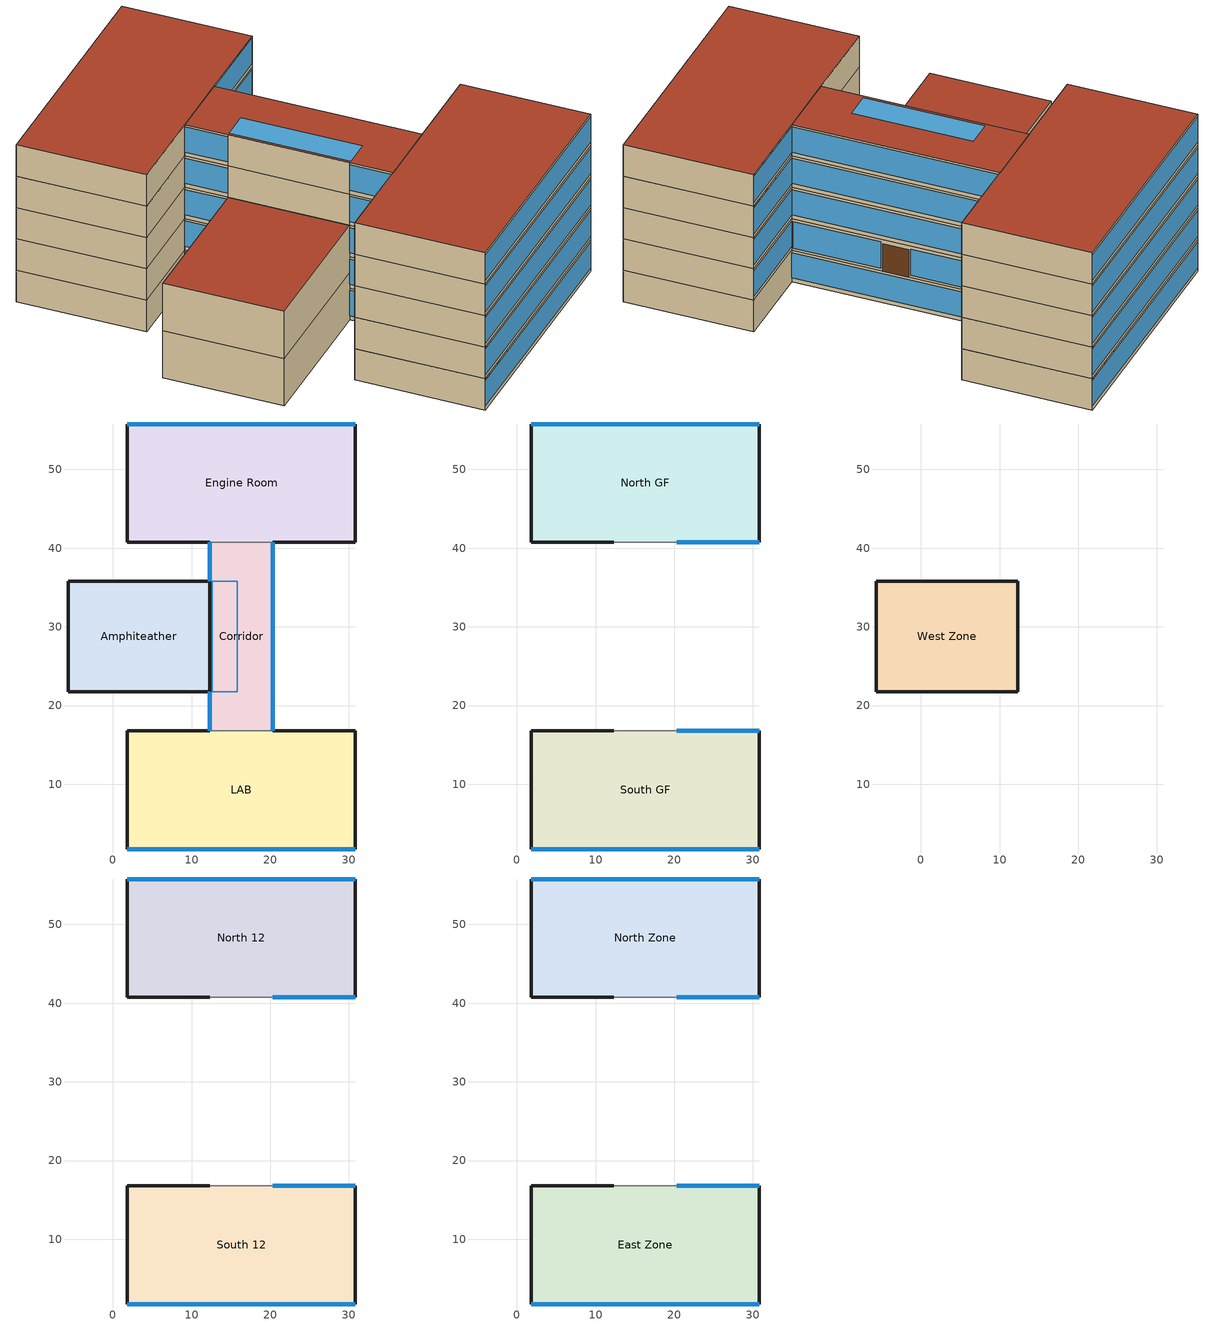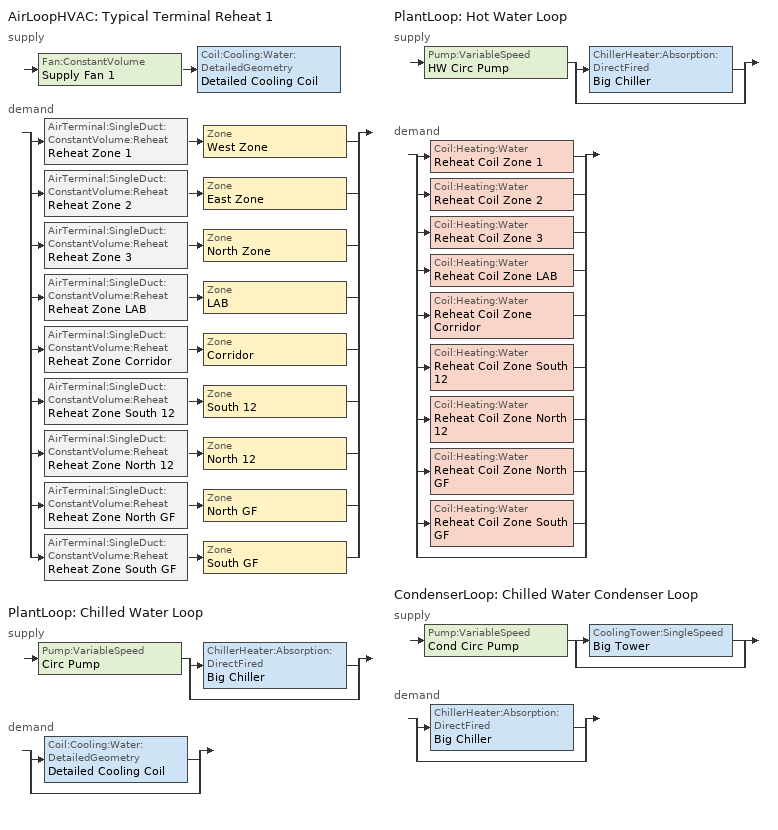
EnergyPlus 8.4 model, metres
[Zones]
Amphiteather
 floor ground (ExtSlabCarpet 4in ClimateZone 1-8): 12.32,35.77 12.32,21.77 -5.68,21.77 -5.68,35.77 z0
 wall outside (DOEE ExtWall Mass): -5.68,21.77 12.32,21.77 12.32,35.77 -5.68,35.77 -5.68,21.77 z0:6
Corridor
 floor ground (ExtSlabCarpet 4in ClimateZone 1-8): 20.32,40.77 20.32,16.77 12.32,16.77 12.32,40.77 z0
 wall outside (DOEE ExtWall Mass): 20.32,16.77 20.32,40.77 / 12.32,40.77 12.32,35.77 12.32,21.77 12.32,16.77 z0:4; 20.32,16.77 20.32,40.77 / 12.32,40.77 12.32,35.77 12.32,21.77 12.32,16.77 z16:20; 20.32,16.77 20.32,40.77 / 12.32,40.77 12.32,35.77 12.32,21.77 12.32,16.77 z4:8; 20.32,16.77 20.32,40.77 / 12.32,40.77 12.32,35.77 12.32,21.77 12.32,16.77 z8:12; 20.32,16.77 20.32,40.77 / 12.32,40.77 12.32,35.77 12.32,21.77 12.32,16.77 z12:16
 wall to East Zone (Interior Wall): 12.32,16.77 20.32,16.77 z16:20
 wall to LAB (Interior Wall): 12.32,16.77 20.32,16.77 z0:4
 wall to North Zone (Interior Wall): 20.32,40.77 12.32,40.77 z16:20
 wall to Engine Room (Interior Wall): 20.32,40.77 12.32,40.77 z0:4
 wall to South GF (Interior Wall): 12.32,16.77 20.32,16.77 z4:8
 wall to North GF (Interior Wall): 20.32,40.77 12.32,40.77 z4:8
 wall to South 12 (Interior Wall): 12.32,16.77 20.32,16.77 z8:12; 12.32,16.77 20.32,16.77 z12:16
 wall to North 12 (Interior Wall): 20.32,40.77 12.32,40.77 z8:12; 20.32,40.77 12.32,40.77 z12:16
 window (DOEE EXTWINDOW Dbl GREY 6mm/6mm Air): 20.32,16.8 20.32,40.75 z0.5:3.71; 20.32,16.8 20.32,40.75 z16.5:19.71; 20.32,30.48 20.32,40.57 z4.28:7.63; 20.32,16.94 20.32,27 z4.31:7.66; 20.32,16.8 20.32,40.75 z8.5:11.71; 20.32,16.8 20.32,40.75 z12.5:15.71
 window (DOEE West Windows): 12.32,21.75 12.32,16.8 / 12.32,40.75 12.32,35.8 z16.5:19.73; 12.32,21.75 12.32,16.8 / 12.32,40.75 12.32,35.8 z0.5:3.73; 12.32,21.75 12.32,16.8 / 12.32,40.75 12.32,35.8 z4.5:7.73; 12.32,21.75 12.32,16.8 / 12.32,40.75 12.32,35.8 z8.5:11.73; 12.32,21.75 12.32,16.8 / 12.32,40.75 12.32,35.8 z12.5:15.73
 door (Exterior Door): 20.32,27.27 20.32,30.27 z4:7.5
 roof outside (ASHRAE 189.1-2009 ExtRoof IEAD ClimateZone 2-5): 20.32,16.77 20.32,40.77 12.32,40.77 12.32,16.77 z20
 skylight (DOEE SkyRoof): 15.82,21.77 15.82,35.77 12.62,35.77 12.62,21.77 z20
Engine Room
 floor ground (ExtSlabCarpet 4in ClimateZone 1-8): 30.82,55.77 30.82,40.77 1.82,40.77 1.82,55.77 z0
 wall outside (DOEE ExtWall Mass): 20.32,40.77 30.82,40.77 30.82,55.77 1.82,55.77 1.82,40.77 12.32,40.77 z0:4
 window (DOEE EXTWINDOW Dbl GREY 6mm/6mm Air): 30.79,55.77 1.84,55.77 z0.5:3.71
LAB
 floor ground (ExtSlabCarpet 4in ClimateZone 1-8): 30.82,16.77 30.82,1.77 1.82,1.77 1.82,16.77 z0
 wall outside (DOEE ExtWall Mass): 12.32,16.77 1.82,16.77 1.82,1.77 30.82,1.77 30.82,16.77 20.32,16.77 z0:4
 window (DOEE EXTWINDOW Dbl GREY 6mm/6mm Air): 1.84,1.77 30.79,1.77 z0.5:3.71
North GF
 floor to Engine Room (Interior Floor): 30.82,55.77 30.82,40.77 1.82,40.77 1.82,55.77 z4
 wall outside (DOEE ExtWall Mass): 20.32,40.77 30.82,40.77 30.82,55.77 1.82,55.77 1.82,40.77 12.32,40.77 z4:8
 window (DOEE EXTWINDOW Dbl GREY 6mm/6mm Air): 30.79,55.77 1.84,55.77 z4.5:7.71; 20.34,40.77 30.79,40.77 z4.5:7.72
South GF
 floor to LAB (Interior Floor): 30.82,16.77 30.82,1.77 1.82,1.77 1.82,16.77 z4
 wall outside (DOEE ExtWall Mass): 12.32,16.77 1.82,16.77 1.82,1.77 30.82,1.77 30.82,16.77 20.32,16.77 z4:8
 window (DOEE EXTWINDOW Dbl GREY 6mm/6mm Air): 30.79,16.77 20.34,16.77 z4.5:7.72; 1.84,1.77 30.79,1.77 z4.5:7.71
West Zone
 floor to Amphiteather (Interior Floor): 12.32,35.77 12.32,21.77 -5.68,21.77 -5.68,35.77 z6
 wall outside (DOEE ExtWall Mass): -5.68,21.77 12.32,21.77 12.32,35.77 -5.68,35.77 -5.68,21.77 z6:12
 roof outside (ASHRAE 189.1-2009 ExtRoof IEAD ClimateZone 2-5): 12.32,21.77 12.32,35.77 -5.68,35.77 -5.68,21.77 z12
North 12
 floor to North GF (Interior Floor): 30.82,55.77 30.82,40.77 1.82,40.77 1.82,55.77 z8
 wall outside (DOEE ExtWall Mass): 20.32,40.77 30.82,40.77 30.82,55.77 1.82,55.77 1.82,40.77 12.32,40.77 z8:12; 20.32,40.77 30.82,40.77 30.82,55.77 1.82,55.77 1.82,40.77 12.32,40.77 z12:16
 window (DOEE EXTWINDOW Dbl GREY 6mm/6mm Air): 30.79,55.77 1.84,55.77 z8.5:11.71; 20.34,40.77 30.79,40.77 z8.5:11.72; 30.79,55.77 1.84,55.77 z12.5:15.71; 20.34,40.77 30.79,40.77 z12.5:15.72
South 12
 floor to South GF (Interior Floor): 30.82,16.77 30.82,1.77 1.82,1.77 1.82,16.77 z8
 wall outside (DOEE ExtWall Mass): 12.32,16.77 1.82,16.77 1.82,1.77 30.82,1.77 30.82,16.77 20.32,16.77 z8:12; 12.32,16.77 1.82,16.77 1.82,1.77 30.82,1.77 30.82,16.77 20.32,16.77 z12:16
 window (DOEE EXTWINDOW Dbl GREY 6mm/6mm Air): 30.79,16.77 20.34,16.77 z8.5:11.72; 1.84,1.77 30.79,1.77 z8.5:11.71; 30.79,16.77 20.34,16.77 z12.5:15.72; 1.84,1.77 30.79,1.77 z12.5:15.71
East Zone
 floor to South 12 (Interior Floor): 30.82,16.77 30.82,1.77 1.82,1.77 1.82,16.77 z16
 wall outside (DOEE ExtWall Mass): 12.32,16.77 1.82,16.77 1.82,1.77 30.82,1.77 30.82,16.77 20.32,16.77 z16:20
 window (DOEE EXTWINDOW Dbl GREY 6mm/6mm Air): 1.84,1.77 30.79,1.77 z16.5:19.71; 30.79,16.77 20.34,16.77 z16.5:19.72
 roof outside (ASHRAE 189.1-2009 ExtRoof IEAD ClimateZone 2-5): 30.82,1.77 30.82,16.77 1.82,16.77 1.82,1.77 z20
North Zone
 floor to North 12 (Interior Floor): 30.82,55.77 30.82,40.77 1.82,40.77 1.82,55.77 z16
 wall outside (DOEE ExtWall Mass): 20.32,40.77 30.82,40.77 30.82,55.77 1.82,55.77 1.82,40.77 12.32,40.77 z16:20
 window (DOEE EXTWINDOW Dbl GREY 6mm/6mm Air): 30.79,55.77 1.84,55.77 z16.5:19.71; 20.34,40.77 30.79,40.77 z16.5:19.72
 roof outside (ASHRAE 189.1-2009 ExtRoof IEAD ClimateZone 2-5): 30.82,40.77 30.82,55.77 1.82,55.77 1.82,40.77 z20
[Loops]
AirLoopHVAC 'Typical Terminal Reheat 1'
 supply: Fan:ConstantVolume 'Supply Fan 1' > Coil:Cooling:Water:DetailedGeometry 'Detailed Cooling Coil'
 demand: split
  | AirTerminal:SingleDuct:ConstantVolume:Reheat 'Reheat Zone 1' > Zone 'West Zone'
  | AirTerminal:SingleDuct:ConstantVolume:Reheat 'Reheat Zone 2' > Zone 'East Zone'
  | AirTerminal:SingleDuct:ConstantVolume:Reheat 'Reheat Zone 3' > Zone 'North Zone'
  | AirTerminal:SingleDuct:ConstantVolume:Reheat 'Reheat Zone LAB' > Zone 'LAB'
  | AirTerminal:SingleDuct:ConstantVolume:Reheat 'Reheat Zone Corridor' > Zone 'Corridor'
  | AirTerminal:SingleDuct:ConstantVolume:Reheat 'Reheat Zone South 12' > Zone 'South 12'
  | AirTerminal:SingleDuct:ConstantVolume:Reheat 'Reheat Zone North 12' > Zone 'North 12'
  | AirTerminal:SingleDuct:ConstantVolume:Reheat 'Reheat Zone North GF' > Zone 'North GF'
  | AirTerminal:SingleDuct:ConstantVolume:Reheat 'Reheat Zone South GF' > Zone 'South GF'
PlantLoop 'Chilled Water Loop'
 supply: Pump:VariableSpeed 'Circ Pump' > split
  | ChillerHeater:Absorption:DirectFired 'Big Chiller'
  | bypass
 demand: split
  | Coil:Cooling:Water:DetailedGeometry 'Detailed Cooling Coil'
  | bypass
PlantLoop 'Hot Water Loop'
 supply: Pump:VariableSpeed 'HW Circ Pump' > split
  | ChillerHeater:Absorption:DirectFired 'Big Chiller'
  | bypass
 demand: split
  | Coil:Heating:Water 'Reheat Coil Zone 1'
  | Coil:Heating:Water 'Reheat Coil Zone 2'
  | Coil:Heating:Water 'Reheat Coil Zone 3'
  | Coil:Heating:Water 'Reheat Coil Zone LAB'
  | Coil:Heating:Water 'Reheat Coil Zone Corridor'
  | Coil:Heating:Water 'Reheat Coil Zone South 12'
  | Coil:Heating:Water 'Reheat Coil Zone North 12'
  | Coil:Heating:Water 'Reheat Coil Zone North GF'
  | Coil:Heating:Water 'Reheat Coil Zone South GF'
  | bypass
CondenserLoop 'Chilled Water Condenser Loop'
 supply: Pump:VariableSpeed 'Cond Circ Pump' > split
  | CoolingTower:SingleSpeed 'Big Tower'
  | bypass
 demand: split
  | ChillerHeater:Absorption:DirectFired 'Big Chiller'
  | bypass
[Building]
Building 1
[Site:Location]
Tehran Mehrabad: Latitude {deg}=35.41; Longitude {deg}=51.19; Time Zone {hr}=3; Elevation {m}=1190
[SizingPeriod:DesignDay] Day of Month=21; Dry-Bulb Temperature Range Modifier Type=DefaultMultipliers; Barometric Pressure {Pa}=87822; Rain Indicator=No; Snow Indicator=No; Daylight Saving Time Indicator=No
Name | Month | Day Type | Maximum Dry-Bulb Temperature {C} | Daily Dry-Bulb Temperature Range {deltaC} | Humidity Condition Type | Wetbulb or DewPoint at Maximum Dry-Bulb {C} | Wind Speed {m/s} | Wind Direction {deg} | Solar Model Indicator | ASHRAE Clear Sky Optical Depth for Beam Irradiance (taub) | ASHRAE Clear Sky Optical Depth for Diffuse Irradiance (taud) | Enthalpy at Maximum Dry-Bulb {J/kg} | Sky Clearness
Tehran Mehrabad Ann Clg .4% Condns DB=>MWB | 7 | SummerDesignDay | 38.5 | 10.6 | Wetbulb | 19 | 3.6 | 120 | ASHRAETau | 0.752 | 1.326
Tehran Mehrabad Ann Clg .4% Condns DP=>MDB | 7 | SummerDesignDay | 31 | 10.6 | Dewpoint | 18.9 | 3.6 | 120 | ASHRAETau | 0.752 | 1.326
Tehran Mehrabad Ann Clg .4% Condns Enth=>MDB | 7 | SummerDesignDay | 32.7 | 10.6 | Enthalpy |  | 3.6 | 120 | ASHRAETau | 0.752 | 1.326 | 72900
Tehran Mehrabad Ann Clg .4% Condns WB=>MDB | 7 | SummerDesignDay | 33 | 10.6 | Wetbulb | 22.5 | 3.6 | 120 | ASHRAETau | 0.752 | 1.326
Tehran Mehrabad Ann Htg 99.6% Condns DB | 1 | WinterDesignDay | -2.8 | 0 | Wetbulb | -2.8 | 1.9 | 270 | ASHRAEClearSky |  |  |  | 0
Tehran Mehrabad Ann Htg Wind 99.6% Condns WS=>MCDB | 1 | WinterDesignDay | 9.5 | 0 | Wetbulb | 9.5 | 11.5 | 270 | ASHRAEClearSky |  |  |  | 0
Tehran Mehrabad Ann Hum_n 99.6% Condns DP=>MCDB | 1 | WinterDesignDay | 6.2 | 0 | Dewpoint | -13 | 1.9 | 270 | ASHRAEClearSky |  |  |  | 0
[Material]
Name | Roughness | Thickness {m} | Conductivity {W/m-K} | Density {kg/m3} | Specific Heat {J/kg-K} | Thermal Absorptance | Solar Absorptance | Visible Absorptance
1/2IN Gypsum | Smooth | 0.0127 | 0.16 | 784.9 | 830 | 0.9 | 0.4 | 0.4
8IN Concrete HW | MediumRough | 0.2033 | 1.7296 | 2243 | 837 | 0.9 | 0.65 | 0.65
F08 Metal surface | Smooth | 0.0008 | 45.28 | 7824 | 500 | 0.9 | 0.7 | 0.7
F16 Acoustic tile | MediumSmooth | 0.0191 | 0.06 | 368 | 590 | 0.9 | 0.3 | 0.3
G01a 19mm gypsum board | MediumSmooth | 0.019 | 0.16 | 800 | 1090 | 0.9 | 0.4 | 0.4
I01 25mm insulation board | MediumRough | 0.0254 | 0.03 | 43 | 1210 | 0.9 | 0.6 | 0.6
M11 100mm lightweight concrete | MediumRough | 0.1016 | 0.53 | 1280 | 840 | 0.9 | 0.5 | 0.5
MAT-CC05 4 HW CONCRETE | Rough | 0.1016 | 1.311 | 2240 | 836.8 | 0.9 | 0.85 | 0.85
Metal Decking | MediumSmooth | 0.0015 | 45.006 | 7680 | 418.4 | 0.9 | 0.6 | 0.6
Roof Insulation [21] | MediumRough | 0.2105 | 0.049 | 265 | 836.8 | 0.9 | 0.7 | 0.7
Roof Membrane | VeryRough | 0.0095 | 0.16 | 1121.29 | 1460 | 0.9 | 0.7 | 0.7
Wall Insulation [40] | MediumRough | 0.04 | 0.0432 | 91 | 837 | 0.9 | 0.5 | 0.5
Brick - fired clay - 2400 kg/m3 - 102mm | MediumRough | 0.102 | 1.34 | 2400 | 790
[Material:NoMass]
CP02 CARPET PAD: Roughness=Smooth; Thermal Resistance {m2-K/W}=0.1; Thermal Absorptance=0.9; Solar Absorptance=0.8; Visible Absorptance=0.8
[Material:AirGap]
Name | Thermal Resistance {m2-K/W}
F04 Wall air space resistance | 0.15
F05 Ceiling air space resistance | 0.18
[WindowMaterial:Glazing] Optical Data Type=SpectralAverage; Solar Transmittance at Normal Incidence=0.1; Infrared Transmittance at Normal Incidence=0; Front Side Infrared Hemispherical Emissivity=0.84; Back Side Infrared Hemispherical Emissivity=0.84; Conductivity {W/m-K}=0.9
Name | Thickness {m} | Front Side Solar Reflectance at Normal Incidence | Back Side Solar Reflectance at Normal Incidence | Visible Transmittance at Normal Incidence | Front Side Visible Reflectance at Normal Incidence | Back Side Visible Reflectance at Normal Incidence
GREY 6MM | 0.006 | 0.053 | 0.053 | 0.431 | 0.052 | 0.052
WestWindows CLEAR 12MM | 0.012 | 0.064 | 0.064 | 0.841 | 0.077 | 0.077
SkyRoof GREY 12MM | 0.012 | 0.044 | 0.044 | 0.187 | 0.045 | 0.045
[WindowMaterial:Gas]
AIR 6MM: Gas Type=Air; Thickness {m}=0.0063
[Construction]
ASHRAE 189.1-2009 ExtRoof IEAD ClimateZone 2-5: Roof Membrane, Roof Insulation [21], Metal Decking
DOEE ExtWall Mass: Brick - fired clay - 2400 kg/m3 - 102mm, 8IN Concrete HW, Wall Insulation [40], 1/2IN Gypsum
Exterior Door: F08 Metal surface, I01 25mm insulation board
ExtSlabCarpet 4in ClimateZone 1-8: MAT-CC05 4 HW CONCRETE, CP02 CARPET PAD
Interior Ceiling: M11 100mm lightweight concrete, F05 Ceiling air space resistance, F16 Acoustic tile
Interior Floor: F16 Acoustic tile, F05 Ceiling air space resistance, M11 100mm lightweight concrete
Interior Wall: G01a 19mm gypsum board, F04 Wall air space resistance, G01a 19mm gypsum board
DOEE EXTWINDOW Dbl GREY 6mm/6mm Air: GREY 6MM, AIR 6MM, GREY 6MM
DOEE SkyRoof: SkyRoof GREY 12MM
DOEE West Windows: WestWindows CLEAR 12MM
[Zone]
Name | Part of Total Floor Area
Amphiteather; Engine Room
Corridor; East Zone; LAB; North 12; North GF; North Zone; South 12; South GF; West Zone | Yes
[InternalMass]
Name | Construction | Zone | Surface Area {m2}
Merged Surface 105 - Surface 88 | Interior Floor | Corridor | 192
Merged Surface 16 - Surface 33; Merged Surface 40 - Surface 57; Merged Surface 64 - Surface 81 | Interior Ceiling | Corridor | 192
Merged Surface 72 - Surface 89 | Interior Ceiling | North 12 | 435
Merged Surface 56 - Surface 73 | Interior Ceiling | South 12 | 435
[People] Number of People Schedule=OFFICE OCCUPANCY; Number of People Calculation Method=People; Fraction Radiant=0.3; Activity Level Schedule=OFFICE OCCUPANCY
Name | Zone or ZoneList | Number of People
LAB People | LAB | 5
Library People | West Zone | 20
Amphiteather People | Amphiteather | 0
Engine People | Engine Room | 5
Corridor People | Corridor | 10
[ZoneControl:Thermostat] Control Type Schedule=Zone Control Type Sched; Control 1=Heating Setpoint with SB; Control 2=Cooling Setpoint with SB
Name | Zone or ZoneList
Zone 1 Thermostat | West Zone
Zone 2 Thermostat | EAST ZONE
Zone 3 Thermostat | NORTH ZONE
Zone LAB Thermostat | LAB
Zone Corridor Thermostat | Corridor
Zone South 12 Thermostat | South 12
Zone North 12 Thermostat | North 12
Zone North GF Thermostat | North GF
Zone South GF Thermostat | South GF
[ThermostatSetpoint:SingleHeating]
Heating Setpoint with SB: Setpoint Temperature Schedule=Heating Setpoints
[ThermostatSetpoint:SingleCooling]
Cooling Setpoint with SB: Setpoint Temperature Schedule=Cooling Setpoints
[AirTerminal:SingleDuct:ConstantVolume:Reheat] Minimum Hot Water or Steam Flow Rate {m3/s}=0; Convergence Tolerance=0.001
Name | Availability Schedule | Maximum Air Flow Rate {m3/s} | Reheat Coil | Maximum Hot Water or Steam Flow Rate {m3/s}
Reheat Zone 1 | FanAndCoilAvailSched8-18 | 2.6 | Reheat Coil Zone 1 | 0.013
Reheat Zone 2 | FanAndCoilAvailSched8-18 | 3.3 | Reheat Coil Zone 2 | 0.012
Reheat Zone 3 | FanAndCoilAvailSched8-18 | 2.6 | Reheat Coil Zone 3 | 0.013
Reheat Zone LAB | FanAndCoilAvailSched7-20 | 3.3 | Reheat Coil Zone LAB | 0.013
Reheat Zone Corridor | FanAndCoilAvailSched Corridor ON | 10.4 | Reheat Coil Zone Corridor | 0.013
Reheat Zone South 12 | FanAndCoilAvailSched7-18 | 5.2 | Reheat Coil Zone South 12 | 0.013
Reheat Zone North 12 | FanAndCoilAvailSched7-20 | 5.2 | Reheat Coil Zone North 12 | 0.013
Reheat Zone North GF | FanAndCoilAvailSched6-18 | 2.6 | Reheat Coil Zone North GF | 0.013
Reheat Zone South GF | FanAndCoilAvailSched6-18 | 2.6 | Reheat Coil Zone South GF | 0.013
[Zone equipment]
West Zone: Reheat Zone 1
EAST ZONE: Reheat Zone 2
NORTH ZONE: Reheat Zone 3
LAB: Reheat Zone LAB
Corridor: Reheat Zone Corridor
South 12: Reheat Zone South 12
North 12: Reheat Zone North 12
North GF: Reheat Zone North GF
South GF: Reheat Zone South GF
[Fan:ConstantVolume]
Supply Fan 1: Availability Schedule=FanAndCoilAvailSched; Fan Total Efficiency=0.97; Pressure Rise {Pa}=600; Maximum Flow Rate {m3/s}=34.9; Motor Efficiency=0.9; Motor In Airstream Fraction=1
[Coil:Cooling:Water:DetailedGeometry]
Detailed Cooling Coil: Availability Schedule=CoolingCoilAvailSched; Maximum Water Flow Rate {m3/s}=0.011; Tube Outside Surface Area {m2}=62.3816; Total Tube Inside Area {m2}=62.0007; Fin Surface Area {m2}=1017.16; Minimum Airflow Area {m2}=8.10606; Coil Depth {m}=0.165098; Fin Diameter {m}=0.435072; Fin Thickness {m}=0.00149998; Tube Inside Diameter {m}=0.01445; Tube Outside Diameter {m}=0.0158798; Tube Thermal Conductivity {W/m-K}=385.765; Fin Thermal Conductivity {W/m-K}=203.883; Fin Spacing {m}=0.00181429; Tube Depth Spacing {m}=0.0258998; Number of Tube Rows=6; Number of Tubes per Row=16
[Coil:Heating:Water] Availability Schedule=FanAndCoilAvailSched; U-Factor Times Area Value {W/K}=400; Performance Input Method=UFactorTimesAreaAndDesignWaterFlowRate; Rated Capacity {W}=autosize; Rated Inlet Water Temperature {C}=82.2; Rated Inlet Air Temperature {C}=16.6; Rated Outlet Water Temperature {C}=71.1; Rated Outlet Air Temperature {C}=32.2
Name | Maximum Water Flow Rate {m3/s}
Reheat Coil Zone 1 | 0.0013
Reheat Coil Zone 2 | 0.0012
Reheat Coil Zone 3; Reheat Coil Zone LAB; Reheat Coil Zone Corridor; Reheat Coil Zone South 12; Reheat Coil Zone North 12; Reheat Coil Zone North GF; Reheat Coil Zone South GF | 0.0018
[Controller:WaterCoil]
Main Cooling Coil Controller: Control Variable=Temperature; Action=Reverse; Actuator Variable=FLOW; Controller Convergence Tolerance {deltaC}=0.1; Maximum Actuated Flow {m3/s}=0.011; Minimum Actuated Flow {m3/s}=0
[AirLoopHVAC]
Typical Terminal Reheat 1: Design Supply Air Flow Rate {m3/s}=130
[Pump:VariableSpeed] Rated Pump Head {Pa}=300000; Rated Power Consumption {W}=autosize; Motor Efficiency=0.87; Fraction of Motor Inefficiencies to Fluid Stream=0; Coefficient 1 of the Part Load Performance Curve=0; Coefficient 2 of the Part Load Performance Curve=1; Coefficient 3 of the Part Load Performance Curve=0; Coefficient 4 of the Part Load Performance Curve=0; Minimum Flow Rate {m3/s}=0; Pump Control Type=INTERMITTENT
Name | Rated Flow Rate {m3/s}
Circ Pump; Cond Circ Pump | 0.011
HW Circ Pump | 0.043
[ChillerHeater:Absorption:DirectFired]
Big Chiller: Nominal Cooling Capacity {W}=350000; Heating to Cooling Capacity Ratio=0.8; Fuel Input to Cooling Output Ratio=1.4; Fuel Input to Heating Output Ratio=1.25; Electric Input to Cooling Output Ratio=0.01; Electric Input to Heating Output Ratio=0.005; Minimum Part Load Ratio=0.000001; Maximum Part Load Ratio=1; Optimum Part Load Ratio=0.6; Design Entering Condenser Water Temperature {C}=29; Design Leaving Chilled Water Temperature {C}=5; Design Chilled Water Flow Rate {m3/s}=0.011; Design Condenser Water Flow Rate {m3/s}=0.011; Design Hot Water Flow Rate {m3/s}=0.043; Cooling Capacity Function of Temperature Curve=GasAbsFlatBiQuad; Fuel Input to Cooling Output Ratio Function of Temperature Curve=GasAbsFlatBiQuad; Fuel Input to Cooling Output Ratio Function of Part Load Ratio Curve=GasAbsLinearQuad; Electric Input to Cooling Output Ratio Function of Temperature Curve=GasAbsFlatBiQuad; Electric Input to Cooling Output Ratio Function of Part Load Ratio Curve=GasAbsFlatQuad; Heating Capacity Function of Cooling Capacity Curve=GasAbsInvLinearQuad; Fuel Input to Heat Output Ratio During Heating Only Operation Curve=GasAbsLinearQuad; Temperature Curve Input Variable=EnteringCondenser; Condenser Type=WaterCooled; Chilled Water Temperature Lower Limit {C}=2; Fuel Higher Heating Value {kJ/kg}=0; Chiller Flow Mode=VariableFlow; Fuel Type=NaturalGas
[CoolingTower:SingleSpeed]
Big Tower: Design Water Flow Rate {m3/s}=0.011; Design Air Flow Rate {m3/s}=160; Design Fan Power {W}=10000; Design U-Factor Times Area Value {W/K}=17500; Free Convection Air Flow Rate {m3/s}=0; Free Convection U-Factor Times Area Value {W/K}=0; Performance Input Method=UFactorTimesAreaAndDesignWaterFlowRate
[PlantLoop] Fluid Type=Water; Minimum Loop Flow Rate {m3/s}=0; Plant Loop Volume {m3}=autocalculate; Load Distribution Scheme=Optimal
Name | Plant Equipment Operation Scheme | Maximum Loop Temperature {C} | Minimum Loop Temperature {C} | Maximum Loop Flow Rate {m3/s}
Chilled Water Loop | CW Loop Operation | 98 | 1 | 0.011
Hot Water Loop | Hot Loop Operation | 100 | 10 | 0.043
[CondenserLoop]
Chilled Water Condenser Loop: Fluid Type=Water; Condenser Equipment Operation Scheme=Tower Loop Operation; Maximum Loop Temperature {C}=80; Minimum Loop Temperature {C}=10; Maximum Loop Flow Rate {m3/s}=0.011; Minimum Loop Flow Rate {m3/s}=0; Condenser Loop Volume {m3}=autocalculate; Load Distribution Scheme=SequentialLoad
[PlantEquipmentList]
GT Only; heating plant: Big Chiller
[CondenserEquipmentList]
All Towers: Big Tower
[PlantEquipmentOperation:CoolingLoad] Load Range 1 Lower Limit {W}=0
Name | Load Range 1 Upper Limit {W} | Range 1 Equipment List
Peak Operation; Off Peak Operation | 9000000000000000 | GT Only
Year Round Tower Operation | 90000000 | All Towers
[PlantEquipmentOperation:HeatingLoad]
Purchased Only: Load Range 1 Lower Limit {W}=0; Load Range 1 Upper Limit {W}=10000000; Range 1 Equipment List=heating plant
[PlantEquipmentOperationSchemes]
Name | Control Scheme 1 | Control Scheme 1 Schedule | Control Scheme 2 | Control Scheme 2 Schedule
CW Loop Operation | Peak Operation | On Peak | Off Peak Operation | Off Peak
Hot Loop Operation | Purchased Only | ON
[CondenserEquipmentOperationSchemes]
Tower Loop Operation: Control Scheme 1=Year Round Tower Operation; Control Scheme 1 Schedule=ON
[AvailabilityManager:Scheduled]
Reheat System 1 Avail: Schedule=FanAndCoilAvailSched
[SetpointManager:Scheduled] Control Variable=Temperature
Name | Schedule | Setpoint Node or NodeList
Chilled Water Loop Setpoint Manager | CW Loop Temp Schedule | Chilled Water Loop Setpoint Node List
Big Chiller CW Setpoint Manager | CW Loop Temp Schedule | Big Chiller Outlet Node
Big Chiller HW Setpoint Manager | HW Loop Temp Schedule | Purchased Heat Outlet Node
Hot Water Loop Setpoint Manager | HW Loop Temp Schedule | Hot Water Loop Setpoint Node List
Supply Air Temp Manager | Seasonal Reset Supply Air Temp Sch | Supply Air Temp Nodes
[SetpointManager:FollowOutdoorAirTemperature]
MyCondenserControl: Control Variable=Temperature; Reference Temperature Type=OutdoorAirWetBulb; Offset Temperature Difference {deltaC}=0; Maximum Setpoint Temperature {C}=80; Minimum Setpoint Temperature {C}=10; Setpoint Node or NodeList=Condenser Supply Outlet Node
[Schedule:Compact]
OFFICE OCCUPANCY: Through: 8/5, For: WeekDays SummerDesignDay, Until: 6:00, 0, Until: 7:00, 0.1, Until: 8:00, 0.5, Until: 12:00, 1, Until: 13:00, 0.5, Until: 16:00, 1, Until: 17:00, 0.5, Until: 18:00, .3, Until: 24:00, .2, For: AllOtherDays, Until: 24:00, 0, Through: 8/20, For: AllDays, Until: 24:00, 0, Through: 12/31, For: WeekDays SummerDesignDay, Until: 6:00, 0, Until: 7:00, .1, Until: 8:00, .5, Until: 12:00, 1, Until: 13:00, .5, Until: 16:00, 1, Until: 17:00, .5, Until: 18:00, .3, Until: 24:00, .2, For: AllOtherDays, Until: 24:00, 0
INTERMITTENT: Through: 12/31, For: WeekDays, Until: 8:00, 0, Until: 18:00, 1, Until: 24:00, 0, For: AllOtherDays, Until: 24:00, 0
On Peak: Through: 12/31, For: AllDays, Until:  9:00, 0, Until: 18:00, 1, Until: 24:00, 0
Off Peak: Through: 12/31, For: AllDays, Until: 9:00, 1, Until: 18:00, 0, Until: 24:00, 1
ON: Through: 12/31, For: AllDays, Until: 24:00, 1
Seasonal Reset Supply Air Temp Sch: Through: 3/31, For: AllDays, Until: 24:00, 16, Through: 10/30, For: AllDays, Until: 24:00, 13, Through: 12/31, For: AllDays, Until: 24:00, 16
CW Loop Temp Schedule: Through: 12/31, For: AllDays, Until: 24:00, 6.67
HW Loop Temp Schedule: Through: 12/31, For: AllDays, Until: 24:00, 60
CoolingCoilAvailSched: Through: 3/31, For: AllDays, Until: 24:00, 0, Through: 10/30, For: WeekDays SummerDesignDay WinterDesignDay, Until: 7:00, 1, Until: 17:00, 1, Until: 24:00, 1, For: AllOtherDays, Until: 24:00, 1, Through: 12/31, For: AllDays, Until: 24:00, 0
Heating Setpoints: Through: 12/31, For: AllDays, Until:  7:00, 15, Until: 17:00, 20, Until: 24:00, 15
Cooling Setpoints: Through: 12/31, For: AllDays, Until:  7:00, 30, Until: 17:00, 24, Until: 24:00, 30
Zone Control Type Sched: Through: 3/31, For: AllDays, Until: 24:00, 1, Through: 10/30, For: AllDays, Until: 24:00, 2, Through: 12/31, For: AllDays, Until: 24:00, 1
FanAndCoilAvailSched: Through: 3/31, For: AllDays, Until: 24:00, 1, Through: 8/10, For: WeekDays SummerDesignDay WinterDesignDay, Until: 7:00, 1, Until: 17:00, 1, Until: 24:00, 1, For: AllOtherDays, Until: 24:00, 1, Through: 8/15, For: AllDays, Until: 24:00, 0, Through: 10/30, For: WeekDays SummerDesignDay Winter, Until: 7:00, 1, Until: 17:00, 1, Until: 24:00, 1, For: AllOtherDays, Until: 24:00, 1, Through: 12/31, For: AllDays, Until: 24:00, 1
FanAndCoilAvailSched Corridor ON: Through: 3/31, For: AllDays, Until: 24:00, 1, Through: 8/5, For: WeekDays SummerDesignDay WinterDesignDay, Until: 7:00, 1, Until: 17:00, 1, Until: 24:00, 1, For: AllOtherDays, Until: 24:00, 0, Through: 8/20, For: AllDays, Until: 24:00, 0, Through: 10/30, For: WeekDays SummerDesignDay Winter, Until: 7:00, 1, Until: 17:00, 1, Until: 24:00, 1, For: AllOtherDays, Until: 24:00, 0, Through: 12/31, For: AllDays, Until: 24:00, 1
FanAndCoilAvailSched6-18: Through: 3/31, For: AllDays, Until: 24:00, 1, Through: 8/5, For: WeekDays SummerDesignDay WinterDesignDay, Until: 6:00, 0, Until: 18:00, 1, Until: 24:00, 0, For: AllOtherDays, Until: 24:00, 0, Through: 8/20, For: AllDays, Until: 24:00, 0, Through: 10/30, For: WeekDays SummerDesignDay Winter, Until: 6:00, 0, Until: 18:00, 1, Until: 24:00, 0, For: AllOtherDays, Until: 24:00, 0, Through: 12/31, For: AllDays, Until: 24:00, 1
FanAndCoilAvailSched7-20: Through: 3/31, For: AllDays, Until: 24:00, 1, Through: 8/5, For: WeekDays SummerDesignDay WinterDesignDay, Until: 7:00, 0, Until: 20:00, 1, Until: 24:00, 0, For: AllOtherDays, Until: 24:00, 0, Through: 8/20, For: AllDays, Until: 24:00, 0, Through: 10/30, For: WeekDays SummerDesignDay Winter, Until: 7:00, 0, Until: 20:00, 1, Until: 24:00, 0, For: AllOtherDays, Until: 24:00, 0, Through: 12/31, For: AllDays, Until: 24:00, 1
FanAndCoilAvailSched7-18: Through: 3/31, For: AllDays, Until: 24:00, 1, Through: 8/5, For: WeekDays SummerDesignDay WinterDesignDay, Until: 7:00, 0, Until: 18:00, 1, Until: 24:00, 0, For: AllOtherDays, Until: 24:00, 0, Through: 8/20, For: AllDays, Until: 24:00, 0, Through: 10/30, For: WeekDays SummerDesignDay Winter, Until: 7:00, 0, Until: 18:00, 1, Until: 24:00, 0, For: AllOtherDays, Until: 24:00, 0, Through: 12/31, For: AllDays, Until: 24:00, 1
FanAndCoilAvailSched8-18: Through: 3/31, For: AllDays, Until: 24:00, 1, Through: 8/5, For: WeekDays SummerDesignDay WinterDesignDay, Until: 8:00, 0, Until: 18:00, 1, Until: 24:00, 0, For: AllOtherDays, Until: 24:00, 0, Through: 8/20, For: AllDays, Until: 24:00, 0, Through: 10/30, For: WeekDays SummerDesignDay Winter, Until: 8:00, 0, Until: 18:00, 1, Until: 24:00, 0, For: AllOtherDays, Until: 24:00, 0, Through: 12/31, For: AllDays, Until: 24:00, 1
[Curve:Quadratic] Coefficient3 x**2=0; Minimum Value of x=0; Maximum Value of x=50
Name | Coefficient1 Constant | Coefficient2 x
GasAbsFlatQuad | 1 | 0
GasAbsLinearQuad | 0 | 1
GasAbsInvLinearQuad | 1 | -1
[Curve:Biquadratic]
GasAbsFlatBiQuad: Coefficient1 Constant=1; Coefficient2 x=0; Coefficient3 x**2=0; Coefficient4 y=0; Coefficient5 y**2=0; Coefficient6 x*y=0; Minimum Value of x=0; Maximum Value of x=50; Minimum Value of y=0; Maximum Value of y=50
